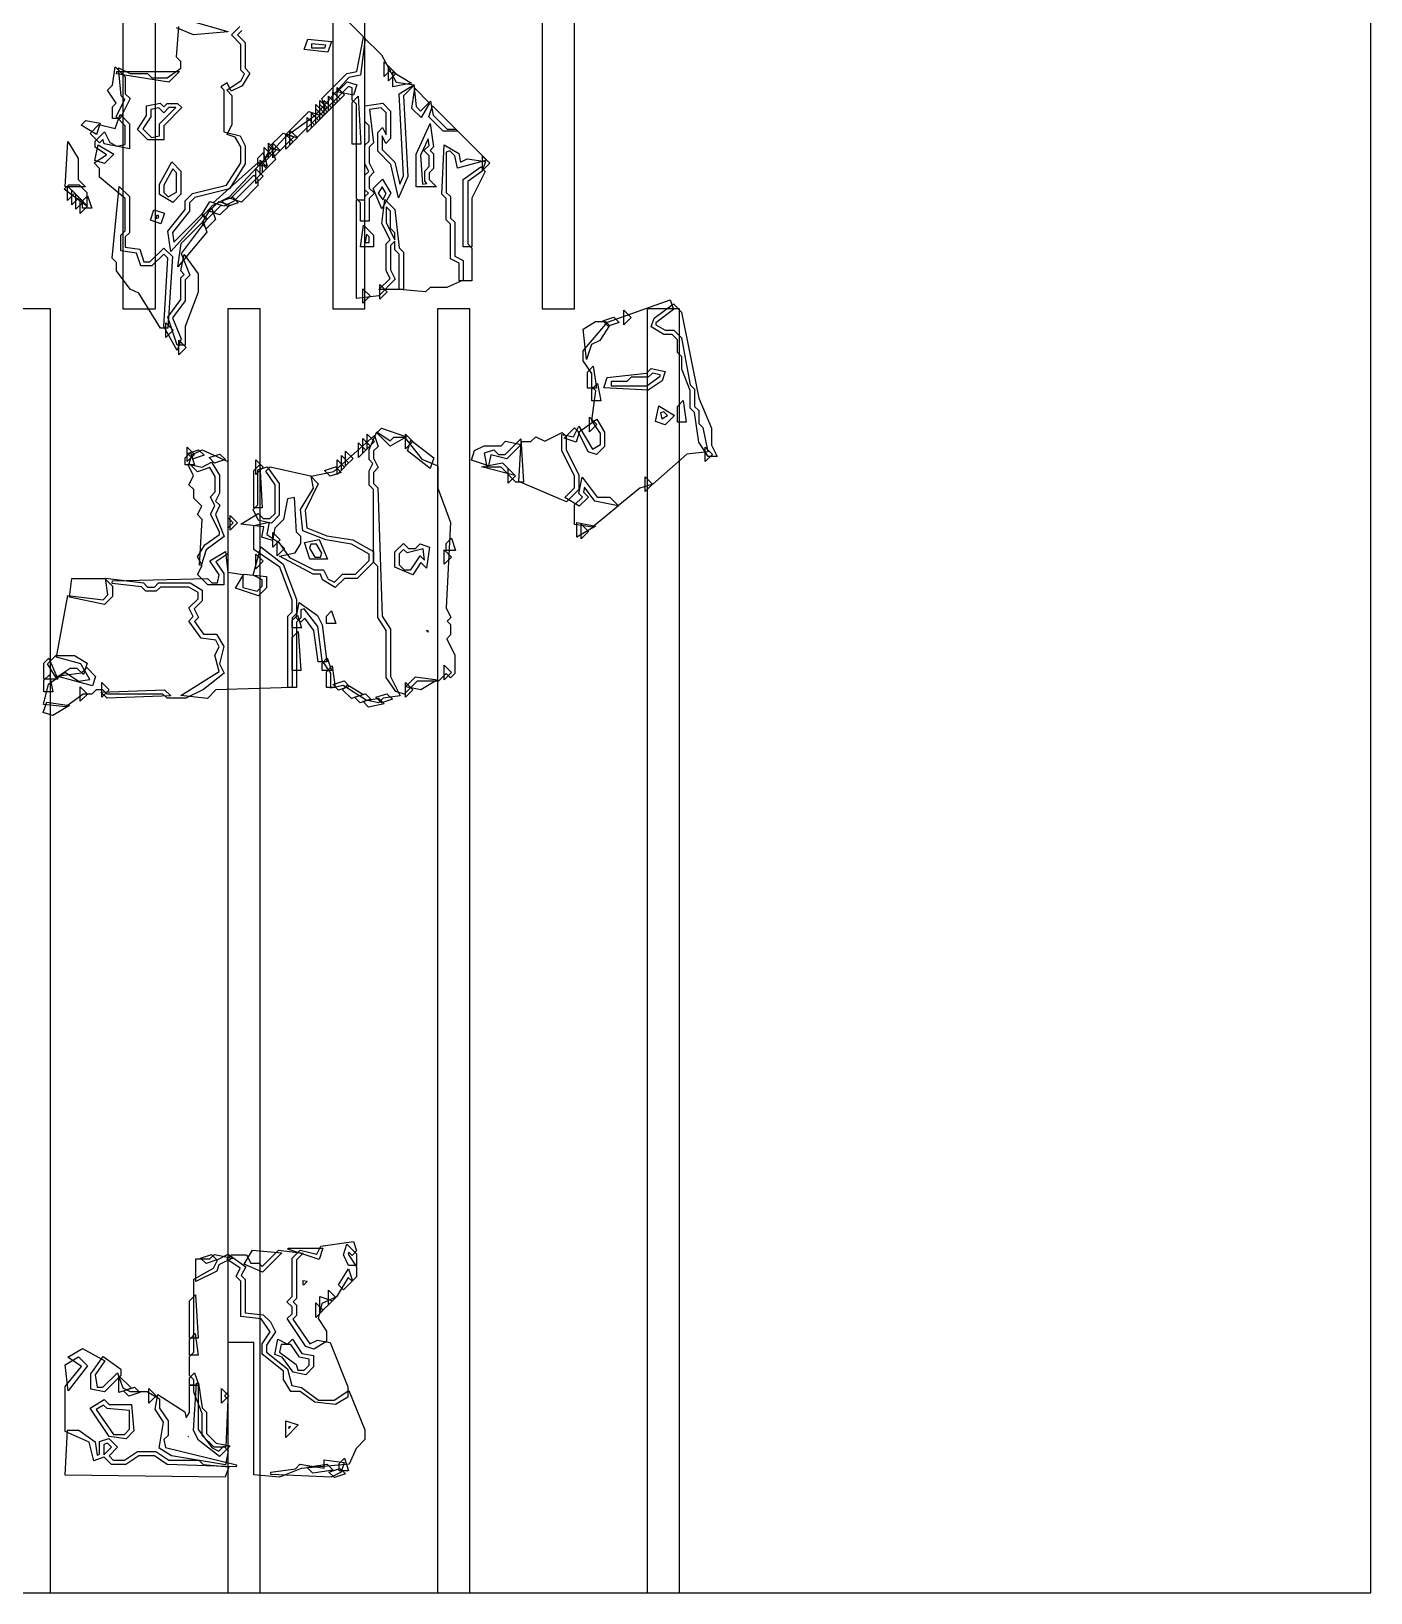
# Model space of a CAD drawing. Header units: millimetres. Extents: x 0 to 283, y 0 to 283.
# Drawn here: x 135.3 to 282.8, y 0 to 172 of the extents above; entities that cross this region are included whole.
import ezdxf

# ---------------------------------------------------------------- set-up
doc = ezdxf.new("R2010")
doc.units = ezdxf.units.MM
for name, color, linetype in [('CUT_OUTLINE', 5, 'Continuous'), ('CUT_SLOT', 1, 'Continuous'), ('ENG_D', 3, 'Continuous'), ('ENG_K', 2, 'Continuous'), ('ENG_L', 4, 'Continuous')]:
    doc.layers.add(name, color=color, linetype=linetype)

msp = doc.modelspace()

# ---------------------------------------------------------------- linework, layer by layer
at = {"layer": 'CUT_OUTLINE'}
msp.add_lwpolyline([(0, 0), (282.84, 0), (282.84, 282.84), (0, 282.84), (0, 0)], close=True, dxfattribs=at)
at = {"layer": 'CUT_SLOT'}
for points in [[(145.41, 141.42), (148.98, 141.42), (148.98, 282.84), (145.41, 282.84), (145.41, 141.42)], [(168.51, 141.42), (172.07, 141.42), (172.07, 282.84), (168.51, 282.84), (168.51, 141.42)], [(191.6, 141.42), (195.16, 141.42), (195.16, 282.84), (191.6, 282.84), (191.6, 141.42)], [(133.87, 0), (137.43, 0), (137.43, 141.42), (133.87, 141.42), (133.87, 0)], [(156.96, 0), (160.52, 0), (160.52, 141.42), (156.96, 141.42), (156.96, 0)], [(180.05, 0), (183.62, 0), (183.62, 141.42), (180.05, 141.42), (180.05, 0)], [(203.15, 0), (206.71, 0), (206.71, 141.42), (203.15, 141.42), (203.15, 0)]]:
    msp.add_lwpolyline(points, close=True, dxfattribs=at)
at = {"layer": 'ENG_D'}
msp.add_lwpolyline([(158.5, 172.08), (158.02, 171.59), (158.86, 170.75), (158.86, 167.92), (159.4, 167.39), (158.56, 165.99), (157.34, 165.38), (156.88, 166.31), (156.18, 165.89), (156.51, 165.56), (156.51, 160.93), (158.32, 160.48), (158.86, 159.39), (158.86, 157.38), (157.13, 154.65), (153.33, 153.7), (153.33, 153.7), (152.74, 153.11), (152.74, 152.18), (150.86, 149.84), (151.02, 148.76), (154.15, 151.89), (154.7, 151.34), (151.82, 147.51), (152.78, 145.14), (152.26, 144.62), (152.26, 142.29), (150.88, 140.44), (151.81, 138.13), (151.38, 136.83), (149.9, 139.48), (150.37, 146.99), (149.91, 147.45), (148.59, 146.14), (147.38, 146.14), (146.9, 147.57), (145.19, 147.82), (145.19, 149.53), (145.66, 150), (145.66, 153.57), (142.84, 155.92), (142.84, 156.88), (142.23, 157.49), (143.59, 158.39), (142.36, 159.21), (142.36, 159.9), (143.37, 160.91), (143.95, 159.75), (144.75, 159.35), (145.66, 159.53), (145.66, 161.59), (144.67, 162.59), (145.61, 164.47), (145.2, 164.89), (144.92, 167.98), (146.19, 167.35), (148.12, 167.35), (148.59, 166.88), (150.3, 166.88), (151.79, 167.94), (151.79, 168.67), (151.31, 169.14), (151.57, 172.53)], dxfattribs=at)
for points in [[(165.77, 171.14), (168.37, 170.85), (167.98, 169.69), (165.38, 169.97), (165.77, 171.14)], [(167.31, 164.58), (170.06, 167.33), (171.16, 167.55), (171.92, 171.36), (173.9, 169.38), (175.51, 166.39), (177.51, 166.1), (176.31, 164.9), (176.78, 155.99), (175.77, 153.63), (174.91, 157.33), (173.48, 158.77), (173.48, 160.85), (174.01, 161.38), (174.42, 160.57), (174.42, 163.01), (173.86, 163.56), (172.56, 163.38), (173.02, 159.72), (172.53, 159.24), (172.53, 157.5), (173.06, 156.46), (172.53, 155.94), (172.53, 154.72), (173.1, 154.15), (172.53, 153.58), (172.53, 151.09), (171.59, 151.09), (171.59, 153.11), (171.12, 153.58), (171.12, 163.95), (170.65, 164.42), (170.65, 165.76), (170.24, 165.9), (167.72, 163.38), (167.31, 164.58)], [(178.24, 162.49), (177.23, 163.49), (177.55, 165.73), (179.19, 164.09), (178.24, 162.49)], [(147.62, 161.25), (148.57, 160.3), (149.44, 160.47), (149.44, 161.79), (151.22, 163.58), (150.48, 163.58), (149.91, 163.01), (149.36, 163.56), (148.49, 163.38), (148.49, 162.56), (147.62, 161.25)], [(167.45, 163.11), (166.64, 162.3), (166.64, 163.91), (167.45, 163.11)], [(167.11, 162.77), (167.11, 164.38), (167.92, 163.58), (167.11, 162.77)], [(179.1, 162.57), (179.5, 163.78), (182.3, 160.98), (180.69, 160.98), (179.1, 162.57)], [(142.91, 161.87), (142.49, 160.63), (140.81, 161.64), (141.34, 162.18), (142.91, 161.87)], [(164.58, 160.24), (163.38, 160.65), (165.87, 163.14), (167.08, 162.74), (164.58, 160.24)], [(179.13, 155.66), (179.94, 154.86), (177.72, 154.86), (177.72, 158.44), (179.25, 161.82), (179.62, 159.25), (179.23, 158.86), (179.61, 158.49), (179.61, 156.88), (179.13, 156.41), (179.13, 155.66)], [(163.04, 160.78), (164.25, 160.38), (162.7, 158.83), (161.49, 159.23), (163.04, 160.78)], [(160.28, 157.21), (160.28, 158.02), (160.85, 158.59), (161.31, 157.21), (160.28, 157.21)], [(160.98, 157.59), (160.98, 159.2), (161.79, 158.39), (160.98, 157.59)], [(162.26, 158.86), (161.46, 158.06), (161.46, 159.67), (162.26, 158.86)], [(181.02, 151.22), (181.02, 153.58), (180.54, 154.06), (180.8, 159.5), (182.41, 158.54), (182.6, 157.56), (183.34, 157.93), (185.34, 157.64), (184.99, 156.59), (183.38, 155.44), (183.38, 148.59), (183.85, 148.12), (183.85, 144.49), (182.43, 144.49), (182.43, 146.46), (181.49, 146.93), (181.49, 150.75), (181.02, 151.22)], [(150.9, 156.83), (149.91, 155.03), (149.91, 154.25), (150.41, 153.74), (151.32, 154.28), (151.32, 156.41), (150.9, 156.83)], [(156.52, 152.72), (155.34, 153.11), (160.29, 157.54), (160.75, 157.08), (160.75, 156.41), (157.59, 153.25), (156.52, 152.72)], [(140.58, 155.09), (141.42, 154.25), (141.42, 152.74), (138.94, 154.6), (139.44, 155.09), (140.58, 155.09)], [(172.96, 154.67), (174, 155.71), (174.93, 154.15), (173.91, 152.45), (172.96, 154.67)], [(154.62, 151.22), (154.09, 151.76), (154.99, 153.25), (156.24, 152.84), (154.62, 151.22)], [(174.84, 144.77), (174.42, 145.61), (174.42, 148.59), (174.84, 149.01), (173.94, 150.81), (174.24, 153.48), (175.35, 152.37), (175.82, 148.13), (176.31, 147.65), (176.31, 143.54), (173.61, 143.54), (174.84, 144.77)], [(149.37, 151.47), (149.29, 151.73), (149.03, 151.64), (149.11, 151.38), (149.37, 151.47)], [(171.56, 148.26), (171.9, 150.64), (173.01, 149.53), (173.01, 148.26), (171.56, 148.26)], [(172.63, 142.84), (171.83, 142.03), (171.83, 143.64), (172.63, 142.84)], [(173.71, 144.11), (174.52, 143.31), (173.71, 142.5), (173.71, 144.11)], [(195.61, 128.48), (197.13, 125.95), (197.99, 126.47), (197.99, 127.68), (197.04, 129.11), (197.5, 132.38), (197.05, 132.84), (197.05, 134.28), (196.1, 135.69), (196.1, 136.79), (198.79, 139.97), (205.68, 142.43), (206.05, 141.33), (204.12, 139.89), (204.12, 139.67), (205.13, 139.06), (206.1, 139.06), (206.93, 138.24), (207.87, 133.05), (208.36, 132.56), (208.36, 130.68), (208.83, 130.21), (208.83, 128.79), (209.29, 128.34), (209.82, 125.66), (207.52, 125.4), (203.77, 122.12), (202.35, 121.65), (199.94, 119.72), (197.38, 120.23), (196.23, 121.77), (196.12, 121.23), (196.67, 120.68), (195.67, 119.68), (194.07, 120.63), (195.16, 121.72), (195.16, 122.98), (193.75, 125.81), (193.75, 127.57), (195.03, 127.31), (195.61, 128.48)], [(151.56, 136.37), (151.56, 137.98), (152.36, 137.18), (151.56, 136.37)], [(204.59, 134), (204.59, 134.16), (203.72, 134.33), (203.27, 133.88), (201.39, 133.88), (200.92, 133.41), (199.17, 133.41), (199.17, 132.94), (203.1, 132.94), (204.59, 134)], [(196.81, 129.5), (197.62, 128.69), (196.81, 127.89), (196.81, 129.5)], [(205.39, 129.68), (205, 130.07), (204.63, 129.95), (204.76, 129.3), (205.39, 129.68)], [(163.58, 107.58), (164.05, 108.05), (164.05, 109.32), (162.68, 112.98), (159.81, 114.9), (159.81, 117.57), (161.52, 117.92), (161.25, 116.55), (162.57, 115.67), (163.74, 114.03), (166.46, 112.67), (167.49, 112.67), (168, 111.66), (168.72, 111.3), (169.61, 112.19), (171.02, 112.19), (172.53, 113.71), (172.53, 114.41), (170.57, 115.5), (167.76, 115.97), (165.24, 116.98), (164.98, 119.32), (166.39, 121.67), (166.13, 122.99), (168.65, 123.49), (173.12, 127.46), (173.51, 126.27), (173.01, 125.77), (173.01, 124.98), (173.53, 123.93), (173.01, 123.41), (173.01, 122.19), (173.47, 121.72), (173.95, 107.56), (174.89, 106.14), (174.89, 100.94), (175.96, 98.81), (174.06, 98.54), (173.55, 98.03), (172.21, 98.3), (169.66, 99.92), (168.29, 99.65), (168.29, 101.28), (167.36, 102.68), (166.89, 106.44), (165.38, 108.38), (164.99, 108.25), (164.99, 107.38), (164.52, 106.91), (164.52, 99.7), (163.58, 99.7), (163.58, 107.58)], [(173.38, 127.75), (173.88, 128.26), (176.63, 127.34), (174.85, 126.28), (173.38, 127.75)], [(177.35, 126.81), (176.54, 126), (176.54, 127.61), (177.35, 126.81)], [(153.3, 125.39), (152.5, 124.59), (152.5, 126.2), (153.3, 125.39)], [(156.98, 114.43), (155.65, 113.54), (156.51, 112.27), (156.51, 111.02), (154.76, 111.02), (153.63, 112.15), (154.12, 113.14), (153.64, 114.09), (154.44, 115.42), (156.03, 116.56), (156.03, 116.85), (155.06, 118.79), (155.54, 119.74), (155.04, 120.73), (155.56, 121.25), (155.56, 122.97), (154.99, 123.93), (153.61, 123.47), (152.7, 124.39), (153.01, 125.33), (154.14, 125.89), (156.98, 124.6), (156.98, 118.42), (157.55, 117.85), (156.98, 117.28), (156.98, 114.43)], [(179.25, 123.82), (176.74, 125.78), (177.13, 126.96), (179.65, 125.01), (179.25, 123.82)], [(186.27, 125.9), (186.77, 125.39), (187.52, 125.39), (189.24, 127.11), (189.52, 122.33), (188.7, 122.33), (187.05, 123.98), (185.54, 123.98), (185.23, 125.55), (186.27, 125.9)], [(209.54, 126.2), (210.34, 125.39), (209.54, 124.59), (209.54, 126.2)], [(161.77, 117.83), (160.35, 118.11), (159.76, 119.31), (160.28, 119.83), (160.28, 123.68), (161.31, 124.02), (162.63, 122.17), (162.63, 118.7), (161.77, 117.83)], [(160.04, 124.78), (160.85, 123.98), (160.04, 123.17), (160.04, 124.78)], [(195.4, 117.9), (197.46, 117.49), (195.4, 116.26), (195.4, 117.9)], [(167.94, 113.84), (166, 113.84), (165.39, 115.67), (167.02, 116), (167.94, 113.84)], [(178.13, 115.53), (179.16, 115.18), (178.83, 112.87), (178.23, 113.47), (177.34, 112.14), (175.36, 112.98), (175.36, 114.65), (176.31, 115.59), (176.87, 115.02), (177.62, 115.02), (178.13, 115.53)], [(181.02, 114.79), (181.02, 115.59), (181.59, 116.17), (182.05, 114.79), (181.02, 114.79)], [(160.04, 114.41), (160.85, 113.61), (160.04, 112.8), (160.04, 114.41)], [(180.78, 114.88), (181.59, 114.08), (180.78, 113.28), (180.78, 114.88)], [(161.22, 110.68), (160.34, 109.8), (157.8, 110.65), (158.74, 112.21), (161.22, 111.93), (161.22, 110.68)], [(139.34, 109.86), (143.22, 109.38), (143.76, 109.92), (143.5, 111.76), (147.66, 111.24), (148.12, 110.78), (148.87, 110.78), (149.34, 111.25), (152.8, 111.25), (154.15, 110.44), (154.15, 109.27), (153.26, 108.38), (153.73, 107.43), (153.28, 106.98), (154.27, 105.59), (155.7, 105.59), (156.52, 104.22), (156.05, 102.32), (156.57, 101.28), (154.28, 99.5), (152.32, 98.52), (150.28, 98.52), (149.81, 98.99), (143.68, 98.99), (143.21, 99.47), (142.46, 99.47), (141.99, 98.99), (141.03, 98.99), (139.13, 97.57), (136.65, 97.85), (137.21, 100.08), (139.06, 101.4), (140.53, 100.42), (141.76, 100.59), (140.79, 102.33), (138.09, 103.07), (139.34, 109.86)], [(138.24, 100.64), (136.71, 100.64), (136.71, 102.39), (137.26, 102.94), (138.24, 100.64)], [(181.59, 101.35), (180.78, 100.55), (180.78, 102.16), (181.59, 101.35)], [(178.23, 99.45), (176.53, 99.79), (177.64, 100.89), (180.06, 100.55), (178.23, 99.45)], [(177.35, 99.47), (176.54, 98.66), (176.54, 100.27), (177.35, 99.47)], [(167.03, 36.71), (163.58, 37.85), (163.6, 37.95), (167.44, 37.95), (167.03, 36.71)], [(171.12, 37.34), (171.12, 36.06), (170.27, 36.06), (169.69, 37.22), (170.07, 38.38), (171.12, 37.34)], [(153.44, 36.77), (154.99, 36.77), (155.49, 37.26), (157.46, 36.87), (155.99, 36.13), (155.76, 35.42), (153.44, 34.27), (153.44, 36.77)], [(166.55, 20.99), (164.92, 22.16), (163.92, 22.16), (163.11, 23.5), (163.11, 24.4), (160.75, 26.29), (160.75, 27.41), (161.64, 28.75), (160.62, 30.18), (158.39, 30.43), (158.39, 34.31), (157.87, 34.84), (158.32, 35.75), (156.84, 36.73), (157.35, 37.24), (159.01, 37.24), (159.48, 36.3), (160.38, 36.3), (160.75, 35.92), (162.55, 37.72), (165.27, 37.42), (164.52, 36.67), (164.52, 32.43), (164.15, 32.06), (164.52, 31.68), (164.52, 30.54), (164.12, 30.14), (166.01, 27.41), (166.84, 27.82), (168.23, 27.55), (170.18, 22.67), (170.18, 21.55), (168.82, 20.73), (166.55, 20.99)], [(169.17, 33.9), (170.24, 35.68), (170.68, 34.35), (169.71, 33.37), (169.17, 33.9)], [(168.86, 32.53), (168.06, 31.72), (168.06, 33.33), (168.86, 32.53)], [(166.64, 31.92), (167.45, 31.11), (166.64, 30.31), (166.64, 31.92)], [(167.11, 30.78), (167.11, 32.62), (168.49, 32.16), (167.11, 30.78)], [(152.74, 27.91), (153.37, 28.55), (153.71, 26.16), (152.74, 26.16), (152.74, 27.91)], [(143.31, 14.99), (143.31, 14.92), (142.2, 14.55), (141.69, 16.57), (139.06, 17.76), (139.06, 22.71), (140.84, 24.93), (139.33, 25.94), (140.95, 26.91), (143.41, 25.54), (142.37, 23.99), (142.57, 22.63), (143.21, 22.63), (144.82, 24.24), (145.39, 22.56), (146.19, 22.16), (148.09, 22.16), (149.44, 21.35), (149.44, 20.34), (150.38, 18.93), (150.38, 17.34), (149.93, 16.89), (150.11, 15.99), (157.93, 14.1), (157.89, 13.86), (150.3, 14.14), (148.89, 15.08), (147.15, 15.08), (145.74, 14.14), (144.15, 14.14), (143.31, 14.99)], [(164.69, 24.51), (165.37, 24.51), (165.93, 25.08), (165.93, 25.73), (164.85, 25.95), (163.92, 27.34), (162.83, 27.34), (162.66, 26.5), (164.48, 25.13), (164.69, 24.51)], [(153.77, 22.86), (152.74, 22.86), (152.74, 23.67), (153.31, 24.24), (153.77, 22.86)], [(155.68, 16.48), (157.22, 16.17), (156.05, 15.01), (153.73, 16.82), (153.2, 17.86), (153.51, 23.09), (153.75, 23.1), (154.14, 20.38), (154.62, 19.9), (154.62, 17.54), (155.68, 16.48)], [(156.27, 20.88), (156.27, 22.49), (157.08, 21.68), (156.27, 20.88)], [(142.47, 20.2), (144.37, 17.44), (145.57, 17.44), (146.14, 18.01), (146.14, 20.06), (143.67, 20.28), (143.27, 20.68), (142.47, 20.2)], [(164.72, 18.49), (163.34, 17.11), (163.34, 18.95), (164.72, 18.49)], [(143.31, 15.18), (144.15, 16.03), (143.71, 16.47), (143.31, 16.33), (143.31, 15.18)], [(161.7, 13.01), (161.69, 13.27), (164.41, 13.66), (164.91, 14.16), (167.58, 13.71), (167.58, 14.65), (169.78, 14.34), (169.43, 13.27), (168.34, 12.73), (161.7, 13.01)]]:
    msp.add_lwpolyline(points, close=True, dxfattribs=at)
at = {"layer": 'ENG_K'}
for points in [[(169.22, 174.06), (172.08, 171.2), (171.57, 167.15), (170.3, 166.9), (166.56, 162.69), (163.26, 160.34), (157.12, 153.72), (155.24, 152.78), (150.69, 147.72), (150.37, 149.97), (152.26, 152.35), (152.26, 153.3), (153.09, 154.13), (156.83, 155.06), (158.39, 157.52), (158.39, 159.27), (157.76, 160.32), (156.88, 160.61), (157.45, 161.75), (157.45, 164.89), (156.84, 165.5), (158.44, 166.57), (158.81, 167.3), (158.39, 167.72), (158.39, 170.55), (157.35, 171.59), (158.28, 172.52)], [(152.7, 173.19), (156.97, 171.97), (156.97, 171.93), (153.17, 171.59), (151.32, 172.38)]]:
    msp.add_lwpolyline(points, dxfattribs=at)
for points in [[(167.65, 170.18), (167.74, 170.45), (166.17, 170.62), (166.17, 170.18), (167.65, 170.18)], [(174.18, 167.02), (174.18, 168.62), (174.99, 167.82), (174.18, 167.02)], [(151.65, 167.58), (150.46, 166.39), (144.71, 167.3), (144.74, 167.58), (151.65, 167.58)], [(174.66, 168.15), (175.46, 167.35), (174.66, 166.54), (174.66, 168.15)], [(175.13, 165.88), (175.13, 167.53), (177.19, 166.29), (175.13, 165.88)], [(151.89, 163.58), (149.91, 161.59), (149.91, 160.04), (148.16, 160.04), (147.01, 161.19), (148.02, 162.71), (148.02, 163.77), (149.51, 164.07), (149.91, 163.67), (150.28, 164.05), (151.42, 164.05), (151.89, 163.58)], [(141.28, 154.86), (139.05, 154.86), (139.35, 159.87), (140.48, 157.99), (140.48, 155.66), (141.28, 154.86)], [(183.85, 153.62), (183.85, 148.26), (182.9, 148.26), (182.9, 155.68), (184.82, 157.05), (185.31, 156.55), (183.85, 153.62)], [(144.24, 146.99), (145.01, 154.9), (146.14, 153.78), (146.14, 149.81), (145.66, 149.34), (145.66, 148.23), (147.26, 148), (147.72, 146.61), (148.39, 146.61), (149.91, 148.12), (150.86, 147.17), (150.36, 139.3), (149.54, 139.3), (147.15, 143.13), (146.22, 143.59), (144.72, 145.59), (144.72, 146.51), (144.24, 146.99)], [(140.95, 152.5), (140.95, 153.3), (141.52, 153.88), (141.98, 152.5), (140.95, 152.5)], [(201.39, 140.48), (200.58, 139.67), (200.58, 141.28), (201.39, 140.48)], [(150.14, 138.26), (150.14, 139.87), (150.95, 139.06), (150.14, 138.26)], [(197.92, 137.94), (197, 137.48), (196.46, 135.85), (196.09, 139.19), (197.45, 140.01), (198.56, 140.01), (199, 139.57), (197.92, 137.94)], [(200.08, 139.9), (198.87, 139.5), (198.26, 140.11), (199.47, 140.51), (200.08, 139.9)], [(196.64, 125.67), (195.57, 127.83), (197.59, 129.27), (198.46, 127.82), (198.46, 126.24), (197.58, 125.36), (196.64, 125.67)], [(173.1, 126.81), (172.3, 126), (172.3, 127.61), (173.1, 126.81)], [(195.67, 127.81), (195.31, 126.75), (194.02, 127.18), (195.16, 128.32), (195.67, 127.81)], [(153.74, 125.9), (154.35, 125.29), (153.14, 124.89), (152.53, 125.5), (153.74, 125.9)], [(170.75, 124.92), (169.94, 124.12), (169.94, 125.73), (170.75, 124.92)], [(172.16, 125.87), (171.36, 125.06), (171.36, 126.67), (172.16, 125.87)], [(171.83, 125.53), (171.83, 127.14), (172.63, 126.34), (171.83, 125.53)], [(185.68, 124.14), (183.79, 124.77), (184.13, 125.8), (185.21, 126.34), (187.05, 126.34), (187.54, 126.83), (189.28, 126.48), (187.69, 124.9), (185.92, 125.34), (185.68, 124.14)], [(159.81, 119.5), (159.81, 123.61), (160.48, 124.28), (160.76, 119.5), (159.81, 119.5)], [(168.23, 123), (167.62, 123.61), (168.83, 124.01), (169.43, 123.4), (168.23, 123)], [(169.8, 123.98), (169, 123.17), (169, 124.78), (169.8, 123.98)], [(169.47, 125.26), (170.27, 124.45), (169.47, 123.65), (169.47, 125.26)], [(188.62, 123.07), (184.9, 124), (187.23, 124.47), (188.62, 123.07)], [(188.66, 123.04), (187.85, 122.23), (187.85, 123.84), (188.66, 123.04)], [(203.74, 122.09), (202.94, 121.29), (202.94, 122.9), (203.74, 122.09)], [(196.67, 116.91), (195.87, 116.1), (195.87, 117.71), (196.67, 116.91)], [(144.24, 111.15), (144.26, 111.46), (154.72, 111.73), (155.19, 111.25), (155.84, 111.25), (156.02, 112.14), (154.99, 113.68), (156.7, 114.71), (156.96, 112.4), (158.63, 112.16), (158.63, 110.73), (160.21, 110.33), (160.75, 110.88), (160.75, 111.58), (159.76, 112.07), (160.61, 115.19), (163.07, 113.28), (164.52, 109.41), (164.52, 107.85), (164.05, 107.38), (164.05, 99.71), (155.66, 99.47), (154.71, 98.51), (151.8, 98.84), (156, 101.46), (155.55, 103.27), (156.01, 104.18), (155.64, 104.91), (154.02, 105.14), (152.66, 107.03), (153.16, 107.53), (152.68, 108.47), (153.68, 109.46), (153.68, 110.18), (152.67, 110.78), (149.53, 110.78), (149.06, 110.31), (147.92, 110.31), (147.44, 110.79), (144.24, 111.15)], [(167.82, 106.77), (167.82, 107.58), (168.39, 108.15), (168.85, 106.77), (167.82, 106.77)], [(137.32, 101.12), (137.7, 99.23), (136.71, 99.23), (136.71, 100.51), (137.32, 101.12)], [(141.52, 98.99), (140.71, 98.19), (140.71, 99.8), (141.52, 98.99)], [(143.07, 98.66), (143.07, 100.27), (143.88, 99.47), (143.07, 98.66)], [(169.17, 99.43), (168.56, 100.04), (169.77, 100.44), (170.38, 99.83), (169.17, 99.43)], [(170.58, 98.49), (169.61, 99.47), (170.14, 100), (171.92, 98.93), (170.58, 98.49)], [(137.02, 98.08), (139.52, 97.72), (137.68, 96.62), (136.64, 96.96), (137.02, 98.08)], [(150, 99.47), (150.69, 98.78), (143.68, 98.52), (142.99, 99.21), (150, 99.47)], [(170.92, 98.63), (172.13, 99.03), (172.73, 98.42), (171.53, 98.02), (170.92, 98.63)], [(171.82, 98.2), (173.55, 98.54), (174.19, 97.91), (172.46, 97.56), (171.82, 98.2)], [(173.88, 98.02), (173.28, 98.63), (174.48, 99.03), (175.09, 98.42), (173.88, 98.02)], [(156.6, 21.68), (156.98, 21.31), (156.73, 16.03), (155.47, 16.03), (154.15, 17.34), (154.15, 19.75), (153.21, 22.11), (153.21, 23.47), (152.74, 23.94), (152.74, 26.02), (153.21, 26.5), (153.21, 34.55), (155.39, 35.76), (155.86, 36.71), (157, 37.28), (158.93, 35.9), (158.44, 34.93), (158.86, 34.51), (158.86, 30.85), (160.86, 30.63), (161.65, 29.84), (162.2, 28.74), (161.22, 27.27), (161.22, 26.51), (163.55, 24.65), (164.01, 22.83), (165.09, 22.61), (166.96, 21.21), (168.69, 21.21), (170.29, 22.28), (172.06, 17.96), (172.06, 16.87), (171.08, 15.89), (170.34, 14.16), (165.05, 13.67), (162.67, 12.72), (159.81, 12.98), (159.81, 27.58), (156.98, 27.58), (156.98, 22.06), (156.6, 21.68)], [(162.92, 37.43), (160.8, 35.31), (158.76, 36.19), (159.68, 37.72), (162.92, 37.43)], [(139.37, 22.26), (139.05, 25.11), (140.52, 25.99), (141.5, 25), (139.37, 22.26)], [(141.89, 22.43), (141.89, 24.12), (143.25, 26.02), (145.19, 24.63), (145.19, 23.94), (143.38, 22.14), (141.89, 22.43)], [(143.88, 20.74), (146.35, 20.74), (146.62, 17.82), (145.75, 16.96), (143.88, 17.22), (141.8, 20.35), (143.34, 21.27), (143.88, 20.74)], [(144.35, 14.61), (145.59, 14.61), (147.01, 15.56), (149.04, 15.56), (150.45, 14.61), (153.78, 14.61), (154.26, 14.13), (157.06, 13.88), (156.68, 12.73), (139.05, 12.97), (139.31, 17.91), (140.55, 17.91), (142.35, 16.63), (142.56, 15.16), (142.84, 15.25), (142.84, 16.67), (143.84, 17), (144.82, 16.03), (143.88, 15.08), (144.35, 14.61)], [(163.88, 18.32), (163.64, 18.24), (163.68, 18.11), (163.88, 18.32)], [(168.7, 12.69), (168.09, 13.3), (169.3, 13.7), (169.91, 13.1), (168.7, 12.69)]]:
    msp.add_lwpolyline(points, close=True, dxfattribs=at)
at = {"layer": 'ENG_L'}
for points in [[(144.25, 162.4), (144.25, 163.67), (144.65, 164.08), (143.71, 165.49), (144.26, 166.05), (144.55, 168.08), (145.66, 166.97), (145.66, 165.09), (146.19, 164.57), (145.1, 162.4), (144.25, 162.4)], [(169.33, 164.52), (168.53, 163.72), (168.53, 165.32), (169.33, 164.52)], [(170.81, 164.96), (168.99, 165.32), (170.11, 166.44), (171.18, 166.08), (170.81, 164.96)], [(169, 165.8), (169.8, 164.99), (169, 164.19), (169, 165.8)], [(172.04, 153.43), (172.07, 153.78), (172.44, 154.15), (172.06, 154.52), (172.06, 156.13), (172.48, 156.55), (172.06, 157.39), (172.06, 159.43), (172.53, 159.9), (172.53, 161.59), (172.06, 162.07), (172.06, 163.78), (174.03, 164.06), (174.89, 163.2), (174.89, 160.18), (174.36, 159.64), (173.95, 160.46), (173.95, 158.96), (175.34, 157.57), (175.9, 155.14), (176.3, 156.08), (175.83, 165.12), (177.44, 166.09), (177.71, 163.69), (178.19, 163.2), (179.28, 164.29), (179.59, 162.75), (181.12, 161.22), (182.06, 161.22), (185.48, 157.8), (182.25, 156.92), (181.98, 158.28), (181.43, 158.83), (181.02, 158.69), (181.02, 154.25), (181.49, 153.78), (181.49, 151.42), (181.96, 150.95), (181.96, 147.22), (182.9, 146.75), (182.9, 144.57), (181.07, 143.78), (179.23, 143.78), (178.75, 143.3), (175.83, 143.56), (175.83, 147.45), (175.36, 147.92), (175.36, 148.87), (174.89, 148.39), (174.89, 145.72), (175.41, 144.67), (173.59, 142.85), (171.12, 142.57), (171.12, 153.44), (172.04, 153.44), (172.04, 153.43)], [(166.64, 161.83), (166.64, 163.44), (167.45, 162.63), (166.64, 161.83)], [(167.92, 163.11), (167.11, 162.3), (167.11, 163.91), (167.92, 163.11)], [(167.58, 164.38), (168.39, 163.58), (167.58, 162.77), (167.58, 164.38)], [(168.06, 163.24), (168.06, 164.85), (168.86, 164.05), (168.06, 163.24)], [(171.33, 164.83), (171.6, 159.57), (170.65, 159.57), (170.65, 164.15), (171.33, 164.83)], [(143.36, 159.6), (143.2, 160.08), (142.84, 159.71), (141.8, 160.75), (142.76, 161.72), (144.57, 161.27), (145.09, 162.84), (146.14, 161.79), (146.14, 159.05), (143.36, 159.6)], [(165.7, 160.89), (165.7, 162.5), (166.5, 161.69), (165.7, 160.89)], [(166.97, 162.16), (166.17, 161.36), (166.17, 162.97), (166.97, 162.16)], [(163.34, 159), (163.34, 160.61), (164.15, 159.81), (163.34, 159)], [(163.81, 161.08), (164.62, 160.28), (163.81, 159.47), (163.81, 161.08)], [(179.13, 157.08), (179.13, 158.29), (178.56, 158.86), (179.12, 159.42), (179.01, 160.15), (178.19, 158.35), (178.41, 155.14), (178.89, 155.24), (178.66, 155.47), (178.66, 156.6), (179.13, 157.08)], [(144.39, 158.44), (143.37, 157.42), (142.33, 157.76), (142.67, 159.47), (144.39, 158.44)], [(160.69, 157.41), (161.75, 159.19), (162.2, 157.86), (161.22, 156.88), (160.69, 157.41)], [(162.73, 158.86), (161.93, 158.06), (161.93, 159.67), (162.73, 158.86)], [(185.03, 158.25), (185.83, 157.45), (185.03, 156.64), (185.03, 158.25)], [(150.89, 153.15), (149.44, 154.02), (149.44, 155.15), (150.8, 157.6), (151.79, 156.6), (151.79, 154.05), (150.89, 153.15)], [(160.85, 156.03), (160.04, 155.23), (160.04, 156.84), (160.85, 156.03)], [(160.51, 157.78), (161.32, 156.98), (160.51, 156.17), (160.51, 157.78)], [(139.3, 154.95), (140.1, 154.15), (139.3, 153.34), (139.3, 154.95)], [(159.81, 156.13), (160.28, 155.66), (160.28, 154.99), (158.46, 153.17), (157.25, 153.57), (159.81, 156.13)], [(174.02, 153.41), (174.39, 154.14), (173.95, 154.87), (173.52, 154.16), (174.02, 153.41)], [(139.77, 154.48), (140.58, 153.68), (139.77, 152.87), (139.77, 154.48)], [(140.24, 152.4), (140.24, 154.01), (141.05, 153.21), (140.24, 152.4)], [(140.71, 153.54), (141.52, 152.74), (140.71, 151.93), (140.71, 153.54)], [(154.89, 152.16), (155.97, 153.24), (157.18, 152.84), (156.1, 151.76), (154.89, 152.16)], [(157.51, 153.71), (158.12, 153.1), (156.91, 152.7), (156.31, 153.31), (157.51, 153.71)], [(149.97, 151.94), (149.58, 150.79), (148.43, 151.17), (148.81, 152.33), (149.97, 151.94)], [(154.62, 150.28), (154.09, 150.81), (155.15, 152.59), (155.6, 151.26), (154.62, 150.28)], [(175.36, 149.02), (175.36, 149.81), (174.89, 150.28), (174.89, 152.17), (174.42, 152.64), (174.42, 150.91), (175.36, 149.02)], [(151.81, 148.6), (154.25, 151.05), (154.65, 149.86), (151.44, 146.06), (151.81, 148.6)], [(172.23, 149.64), (172.1, 148.73), (172.53, 148.73), (172.53, 149.34), (172.23, 149.64)], [(152.17, 145.19), (151.77, 145.59), (152.14, 147.42), (153.68, 145.27), (153.68, 143.26), (152.26, 139.49), (152.26, 137.41), (151.39, 137.41), (150.35, 140.52), (151.79, 142.44), (151.79, 144.82), (152.17, 145.19)], [(206.95, 134.78), (206.95, 136.14), (206.48, 136.61), (206.48, 138.02), (205.91, 138.59), (205, 138.59), (203.6, 139.43), (203.92, 140.39), (206.03, 141.97), (206.93, 141.07), (208.82, 131.59), (210.25, 128.27), (210.25, 126.39), (210.86, 125.16), (209.88, 125.16), (208.84, 126.72), (208.37, 130), (207.89, 130.48), (207.89, 132.42), (206.95, 134.78)], [(197.21, 135.09), (197.55, 132.7), (196.58, 132.7), (196.58, 134.45), (197.21, 135.09)], [(203.57, 134.84), (205.13, 134.53), (204.79, 133.49), (203.24, 132.46), (198.38, 132.72), (198.76, 133.86), (203.07, 134.34), (203.57, 134.84)], [(197.05, 131.29), (197.05, 132.56), (197.66, 133.18), (198.04, 131.29), (197.05, 131.29)], [(207.11, 131.31), (207.45, 128.93), (206.48, 128.93), (206.48, 130.68), (207.11, 131.31)], [(205.12, 128.66), (204.08, 129.01), (204.42, 130.72), (206.15, 129.68), (205.12, 128.66)], [(173.37, 127.87), (174.86, 126.88), (175.26, 127.28), (176.42, 127.28), (178.34, 124.88), (180.08, 124.13), (180.08, 121.67), (181.49, 117.89), (181.02, 108.47), (181.54, 107.43), (181.12, 107.01), (181.49, 106.64), (181.49, 105.5), (181.07, 105.08), (181.96, 103.29), (181.96, 101.25), (181.49, 100.78), (181.02, 101.25), (180.17, 100.41), (177.82, 100.41), (176.37, 98.96), (175.45, 99.27), (174.42, 100.81), (174.42, 105.99), (173.48, 107.41), (173.48, 113.04), (173.01, 113.51), (173.01, 121.52), (172.53, 122), (172.53, 123.56), (172.95, 124.4), (172.53, 124.82), (172.53, 125.91), (173.37, 127.87)], [(194.22, 125.92), (195.63, 123.09), (195.63, 121.52), (194.27, 120.16), (189.02, 122.41), (189.28, 126.81), (190.35, 126.81), (190.87, 127.33), (191.86, 126.84), (193.79, 127.8), (194.22, 127.38), (194.22, 125.92)], [(153.3, 124.22), (152.26, 124.22), (152.26, 125.02), (152.84, 125.59), (153.3, 124.22)], [(154.01, 113.14), (153.85, 113.17), (154.14, 118.23), (153.63, 118.75), (154.1, 119.69), (153.21, 120.58), (153.21, 121.52), (152.68, 122.05), (153.18, 123.04), (152.54, 124.31), (154.12, 123.99), (155.18, 124.52), (156.03, 123.1), (156.03, 121.1), (155.61, 120.25), (156.09, 119.78), (155.59, 118.78), (156.56, 116.36), (154.59, 114.88), (154.01, 113.14)], [(156.71, 124.82), (155.5, 124.42), (154.89, 125.03), (156.1, 125.43), (156.71, 124.82)], [(166.93, 122.14), (165.47, 119.22), (165.68, 117.31), (167.88, 116.43), (170.73, 115.96), (173.01, 114.69), (173.01, 113.51), (171.22, 111.72), (169.8, 111.72), (168.8, 110.72), (167.39, 111.57), (167.18, 112.19), (166.35, 112.19), (162.65, 114.18), (164.37, 114.53), (164.99, 115.56), (164.99, 116.34), (164.53, 116.81), (164.3, 120.63), (163.54, 120.48), (163.09, 118.21), (162.14, 117.26), (161.87, 115.89), (160.71, 116.28), (160.94, 117.41), (158.38, 117.69), (160.31, 118.86), (160.85, 118.32), (161.59, 118.32), (162.16, 118.89), (162.16, 122.02), (161.15, 123.54), (161.62, 124), (166.05, 123.02), (166.93, 122.14)], [(195.61, 121.07), (195.98, 122.89), (197.64, 120.68), (199.03, 120.68), (199.99, 119.72), (197.12, 117.37), (195.16, 117.65), (195.16, 119.83), (196.01, 120.68), (195.61, 121.07)], [(158.02, 117.85), (157.21, 117.05), (157.21, 118.66), (158.02, 117.85)], [(161.93, 115.16), (161.93, 116.77), (162.73, 115.97), (161.93, 115.16)], [(163.2, 115.02), (162.4, 114.22), (162.4, 115.83), (163.2, 115.02)], [(166.54, 114.08), (167.18, 114.08), (167.33, 114.52), (166.74, 115.49), (166.1, 115.49), (165.96, 115.05), (166.54, 114.08)], [(177.12, 112.67), (178.15, 114.21), (178.64, 113.73), (178.47, 114.97), (176.7, 114.53), (176.31, 114.93), (175.83, 114.45), (175.83, 113.23), (176.4, 112.67), (177.12, 112.67)], [(144.25, 110.88), (144.25, 109.74), (143.38, 108.87), (139.51, 109.65), (139.8, 111.72), (143.4, 111.72), (144.25, 110.88)], [(166.83, 107.64), (167.34, 106.61), (167.85, 102.53), (166.91, 102.53), (166.42, 105.98), (165.43, 107.35), (164.99, 106.91), (164.5, 107.4), (164.83, 109.06), (166.83, 107.64)], [(164.62, 107.68), (165.08, 106.3), (164.05, 106.3), (164.05, 107.11), (164.62, 107.68)], [(165.01, 101.59), (164.05, 101.59), (164.05, 105.22), (164.72, 105.89), (165.01, 101.59)], [(178.83, 106), (179.03, 105.8), (179.07, 105.92), (178.83, 106)], [(141.05, 101.15), (140.38, 101.82), (139.61, 101.82), (138.05, 100.78), (137.12, 102.33), (138.02, 103.24), (140.07, 103.24), (141.47, 102.4), (141.05, 101.15)], [(142.05, 99.89), (138.14, 100.95), (140.84, 101.34), (141.42, 101.92), (142.4, 100.94), (142.05, 99.89)], [(167.92, 102.97), (168.38, 101.59), (167.35, 101.59), (167.35, 102.39), (167.92, 102.97)], [(168.46, 102.09), (168.8, 99.7), (167.82, 99.7), (167.82, 101.45), (168.46, 102.09)], [(171.15, 37.65), (170.65, 37.14), (170.28, 37.51), (170.2, 37.28), (171.12, 35.9), (171.12, 34.79), (170.65, 34.31), (170.22, 34.74), (168.93, 32.58), (167.31, 31.88), (166.9, 30.21), (167.82, 28.83), (167.82, 27.68), (166.43, 26.85), (165.55, 27.14), (163.51, 30.2), (164.05, 30.74), (164.05, 31.49), (163.48, 32.06), (164.05, 32.62), (164.05, 36.87), (164.92, 37.74), (166.75, 37.28), (167.19, 38.16), (170.81, 38.68), (171.15, 37.65)], [(155.76, 36.67), (154.56, 36.26), (153.95, 36.87), (155.16, 37.27), (155.76, 36.67)], [(152.74, 28.05), (152.74, 32.15), (153.41, 32.83), (153.69, 28.05), (152.74, 28.05)], [(165.23, 34.36), (165.23, 33.94), (165.37, 33.94), (165.69, 34.27), (165.23, 34.36)], [(162.96, 25.96), (162.13, 26.24), (162.46, 27.93), (163.53, 27.39), (164.09, 27.95), (165.13, 26.37), (166.41, 26.12), (166.41, 24.89), (165.54, 24.02), (164.15, 24.3), (162.96, 25.96)], [(144.96, 23.9), (146.34, 22.52), (144.96, 22.06), (144.96, 23.9)], [(147.28, 22.05), (146.07, 21.65), (145.46, 22.26), (146.67, 22.66), (147.28, 22.05)], [(148.26, 22.49), (149.06, 21.68), (148.26, 20.88), (148.26, 22.49)], [(149.27, 21.83), (152.24, 19.94), (152.38, 19.26), (152.74, 19.86), (152.74, 22.86), (153.68, 22.86), (153.68, 17.99), (155.25, 15.98), (155.99, 15.61), (156.51, 16.13), (157, 15.63), (156.69, 14.11), (150.77, 15.1), (149.41, 15.91), (149.89, 18.8), (148.95, 20.22), (149.27, 21.83)], [(152.63, 17.24), (152.6, 17.21), (152.64, 17.21), (152.63, 17.24)], [(165.67, 13.84), (167.9, 14.16), (168.56, 13.5), (166.32, 13.19), (165.67, 13.84)], [(169.23, 13.44), (169.23, 14.24), (169.81, 14.81), (170.27, 13.44), (169.23, 13.44)]]:
    msp.add_lwpolyline(points, close=True, dxfattribs=at)

doc.saveas('drawing.dxf')
